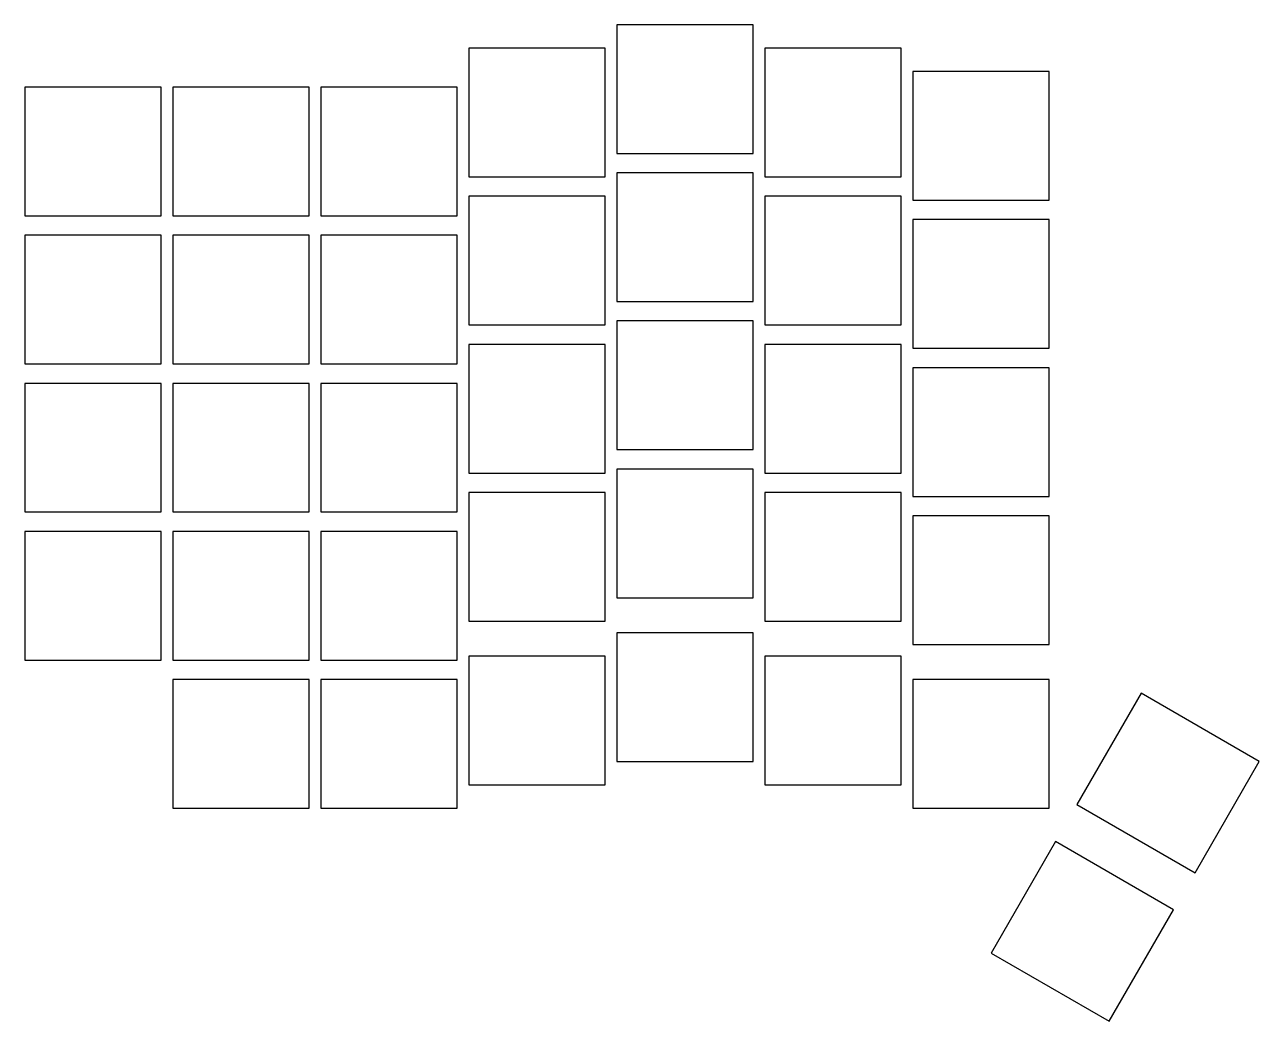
# Model space of a CAD drawing. Header units: millimetres. Extents: x -9 to 150, y -55 to 73.
import ezdxf

# ---------------------------------------------------------------- set-up
doc = ezdxf.new("R2010")
doc.units = ezdxf.units.MM

msp = doc.modelspace()

# ---------------------------------------------------------------- linework, layer by layer
for p, q in [((84.75, 73.25), (67.25, 73.25)), ((67.25, 73.25), (67.25, 56.75)), ((84.75, 56.75), (84.75, 73.25)), ((65.75, 70.25), (48.25, 70.25)), ((48.25, 70.25), (48.25, 53.75)), ((65.75, 53.75), (65.75, 70.25)), ((103.75, 70.25), (86.25, 70.25)), ((86.25, 70.25), (86.25, 53.75)), ((103.75, 53.75), (103.75, 70.25)), ((122.75, 67.25), (105.25, 67.25)), ((105.25, 67.25), (105.25, 50.75)), ((122.75, 50.75), (122.75, 67.25)), ((8.75, 65.25), (-8.75, 65.25)), ((-8.75, 65.25), (-8.75, 48.75)), ((8.75, 48.75), (8.75, 65.25)), ((27.75, 65.25), (10.25, 65.25)), ((10.25, 65.25), (10.25, 48.75)), ((27.75, 48.75), (27.75, 65.25)), ((46.75, 65.25), (29.25, 65.25)), ((29.25, 65.25), (29.25, 48.75)), ((46.75, 48.75), (46.75, 65.25)), ((67.25, 56.75), (84.75, 56.75)), ((84.75, 54.25), (67.25, 54.25)), ((67.25, 54.25), (67.25, 37.75)), ((84.75, 37.75), (84.75, 54.25)), ((48.25, 53.75), (65.75, 53.75)), ((86.25, 53.75), (103.75, 53.75)), ((65.75, 51.25), (48.25, 51.25)), ((48.25, 51.25), (48.25, 34.75)), ((65.75, 34.75), (65.75, 51.25)), ((103.75, 51.25), (86.25, 51.25)), ((86.25, 51.25), (86.25, 34.75)), ((103.75, 34.75), (103.75, 51.25)), ((105.25, 50.75), (122.75, 50.75)), ((-8.75, 48.75), (8.75, 48.75)), ((10.25, 48.75), (27.75, 48.75)), ((29.25, 48.75), (46.75, 48.75)), ((122.75, 48.25), (105.25, 48.25)), ((105.25, 48.25), (105.25, 31.75)), ((122.75, 31.75), (122.75, 48.25)), ((8.75, 46.25), (-8.75, 46.25)), ((-8.75, 46.25), (-8.75, 29.75)), ((8.75, 29.75), (8.75, 46.25)), ((27.75, 46.25), (10.25, 46.25)), ((10.25, 46.25), (10.25, 29.75)), ((27.75, 29.75), (27.75, 46.25)), ((46.75, 46.25), (29.25, 46.25)), ((29.25, 46.25), (29.25, 29.75)), ((46.75, 29.75), (46.75, 46.25)), ((67.25, 37.75), (84.75, 37.75)), ((84.75, 35.25), (67.25, 35.25)), ((67.25, 35.25), (67.25, 18.75)), ((84.75, 18.75), (84.75, 35.25)), ((48.25, 34.75), (65.75, 34.75)), ((86.25, 34.75), (103.75, 34.75)), ((65.75, 32.25), (48.25, 32.25)), ((48.25, 32.25), (48.25, 15.75)), ((65.75, 15.75), (65.75, 32.25)), ((103.75, 32.25), (86.25, 32.25)), ((86.25, 32.25), (86.25, 15.75)), ((103.75, 15.75), (103.75, 32.25)), ((105.25, 31.75), (122.75, 31.75)), ((-8.75, 29.75), (8.75, 29.75)), ((10.25, 29.75), (27.75, 29.75)), ((29.25, 29.75), (46.75, 29.75)), ((122.75, 29.25), (105.25, 29.25)), ((105.25, 29.25), (105.25, 12.75)), ((122.75, 12.75), (122.75, 29.25)), ((8.75, 27.25), (-8.75, 27.25)), ((-8.75, 27.25), (-8.75, 10.75)), ((8.75, 10.75), (8.75, 27.25)), ((27.75, 27.25), (10.25, 27.25)), ((10.25, 27.25), (10.25, 10.75)), ((27.75, 10.75), (27.75, 27.25)), ((46.75, 27.25), (29.25, 27.25)), ((29.25, 27.25), (29.25, 10.75)), ((46.75, 10.75), (46.75, 27.25)), ((67.25, 18.75), (84.75, 18.75)), ((84.75, 16.25), (67.25, 16.25)), ((67.25, 16.25), (67.25, -0.25)), ((84.75, -0.25), (84.75, 16.25)), ((48.25, 15.75), (65.75, 15.75)), ((86.25, 15.75), (103.75, 15.75)), ((65.75, 13.25), (48.25, 13.25)), ((48.25, 13.25), (48.25, -3.25)), ((65.75, -3.25), (65.75, 13.25)), ((103.75, 13.25), (86.25, 13.25)), ((86.25, 13.25), (86.25, -3.25)), ((103.75, -3.25), (103.75, 13.25)), ((105.25, 12.75), (122.75, 12.75)), ((-8.75, 10.75), (8.75, 10.75)), ((10.25, 10.75), (27.75, 10.75)), ((29.25, 10.75), (46.75, 10.75)), ((122.75, 10.25), (105.25, 10.25)), ((105.25, 10.25), (105.25, -6.25)), ((122.75, -6.25), (122.75, 10.25)), ((8.75, 8.25), (-8.75, 8.25)), ((-8.75, 8.25), (-8.75, -8.25)), ((8.75, -8.25), (8.75, 8.25)), ((27.75, 8.25), (10.25, 8.25)), ((10.25, 8.25), (10.25, -8.25)), ((27.75, -8.25), (27.75, 8.25)), ((46.75, 8.25), (29.25, 8.25)), ((29.25, 8.25), (29.25, -8.25)), ((46.75, -8.25), (46.75, 8.25)), ((67.25, -0.25), (84.75, -0.25)), ((48.25, -3.25), (65.75, -3.25)), ((84.75, -4.75), (67.25, -4.75)), ((67.25, -4.75), (67.25, -21.25)), ((84.75, -21.25), (84.75, -4.75)), ((86.25, -3.25), (103.75, -3.25)), ((105.25, -6.25), (122.75, -6.25)), ((65.75, -7.75), (48.25, -7.75)), ((48.25, -7.75), (48.25, -24.25)), ((65.75, -24.25), (65.75, -7.75)), ((103.75, -7.75), (86.25, -7.75)), ((86.25, -7.75), (86.25, -24.25)), ((103.75, -24.25), (103.75, -7.75)), ((-8.75, -8.25), (8.75, -8.25)), ((10.25, -8.25), (27.75, -8.25)), ((29.25, -8.25), (46.75, -8.25)), ((27.75, -10.75), (10.25, -10.75)), ((10.25, -10.75), (10.25, -27.25)), ((27.75, -27.25), (27.75, -10.75)), ((46.75, -10.75), (29.25, -10.75)), ((29.25, -10.75), (29.25, -27.25)), ((46.75, -27.25), (46.75, -10.75)), ((122.75, -10.75), (105.25, -10.75)), ((105.25, -10.75), (105.25, -27.25)), ((122.75, -27.25), (122.75, -10.75)), ((134.55, -12.48), (126.3, -26.77)), ((149.7, -21.23), (134.55, -12.48)), ((67.25, -21.25), (84.75, -21.25)), ((141.45, -35.52), (149.7, -21.23)), ((48.25, -24.25), (65.75, -24.25)), ((86.25, -24.25), (103.75, -24.25)), ((126.3, -26.77), (141.45, -35.52)), ((10.25, -27.25), (27.75, -27.25)), ((29.25, -27.25), (46.75, -27.25)), ((105.25, -27.25), (122.75, -27.25)), ((123.55, -31.53), (115.3, -45.82)), ((138.7, -40.28), (123.55, -31.53)), ((130.45, -54.57), (138.7, -40.28)), ((115.3, -45.82), (130.45, -54.57))]:
    msp.add_line(p, q)

doc.saveas('drawing.dxf')
